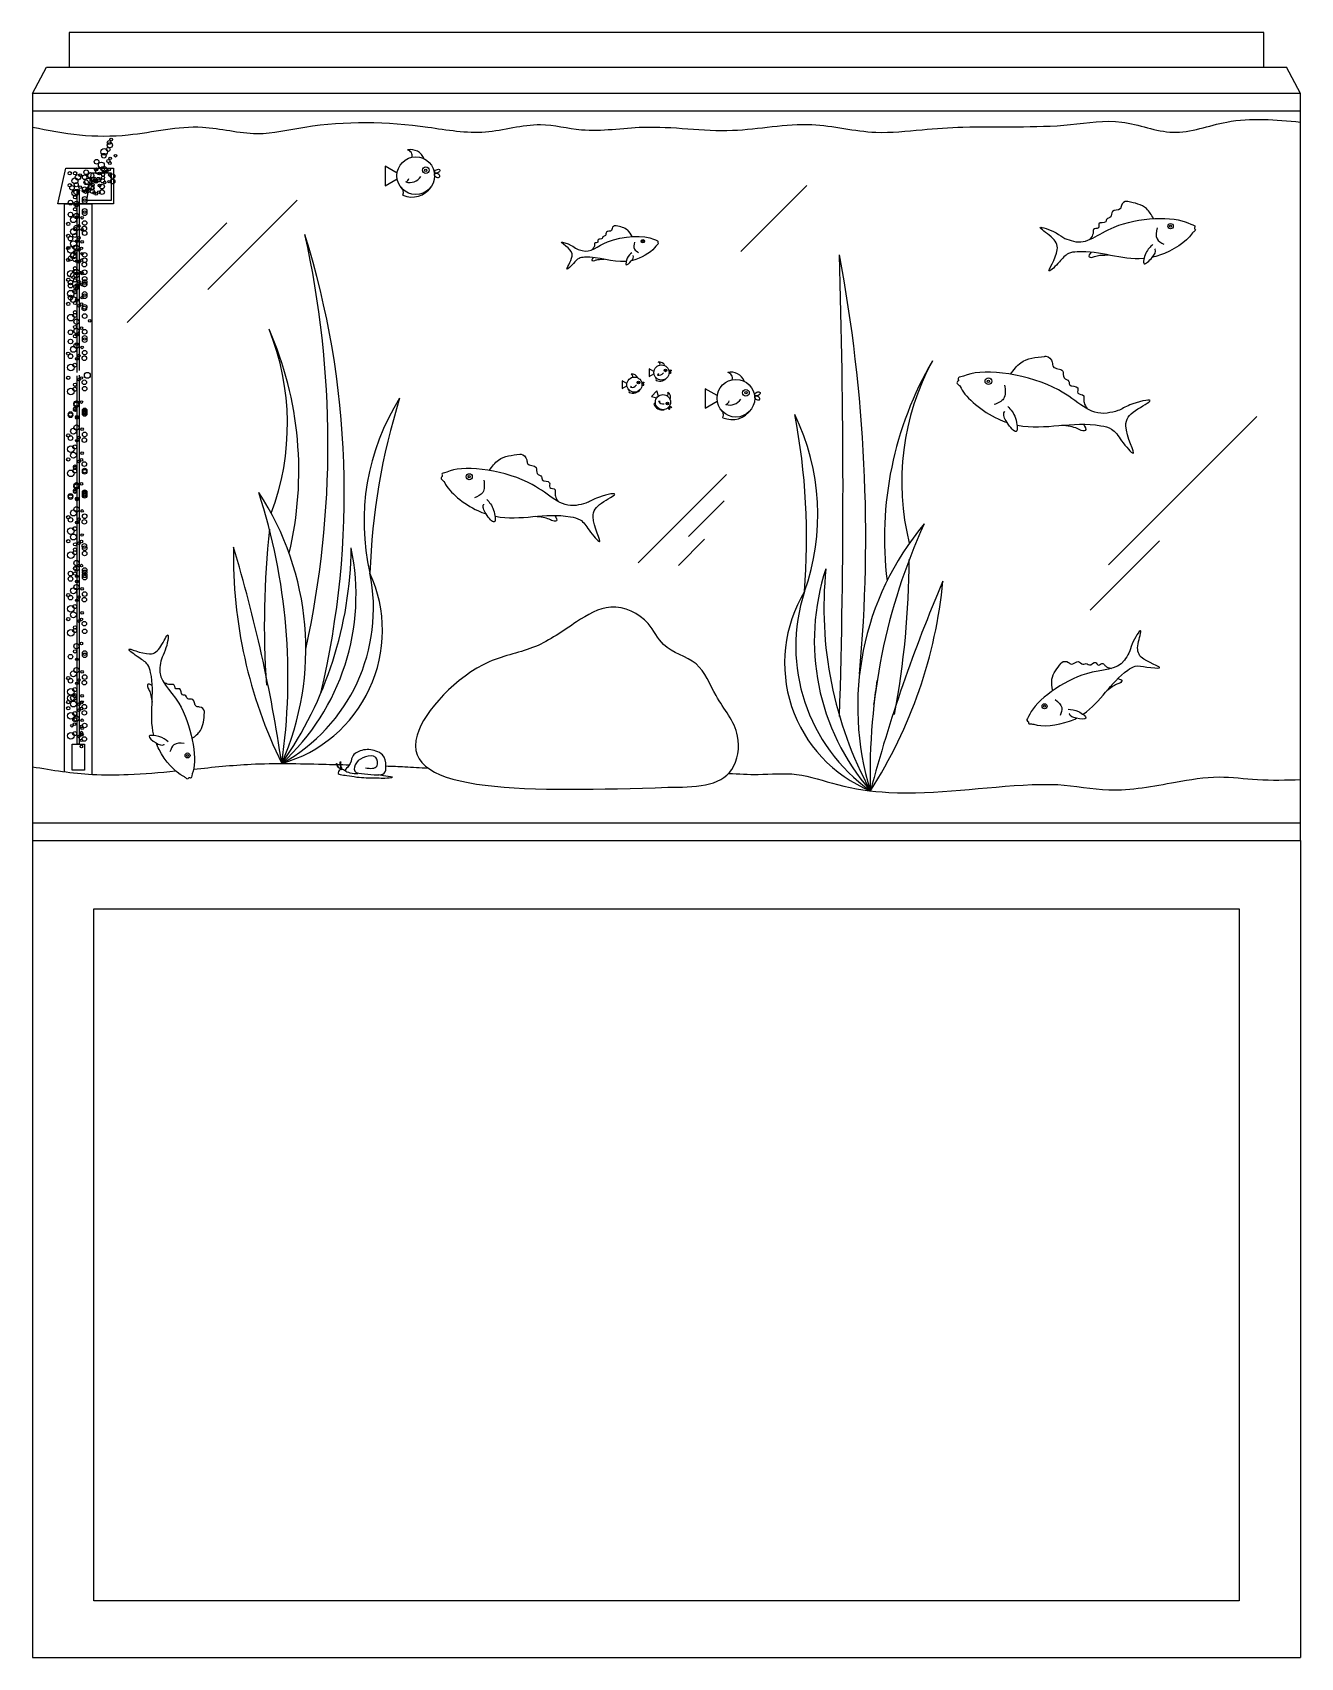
# Model space of a CAD drawing. Header units: millimetres. Extents: x -780.945 to -780.225, y 2628.878 to 2629.8.
import ezdxf

# ---------------------------------------------------------------- set-up
doc = ezdxf.new("R2010")
doc.units = ezdxf.units.MM
doc.header["$LTSCALE"] = 10
doc.layers.add('Móveis_diversos', color=2, linetype='Continuous')

msp = doc.modelspace()

# ---------------------------------------------------------------- linework, layer by layer
at = {"layer": 'Móveis_diversos'}
for p, q in [((-780.94543, 2629.7657), (-780.93754, 2629.78072)), ((-780.93754, 2629.78072), (-780.23331, 2629.78072)), ((-780.22543, 2629.7657), (-780.23331, 2629.78072)), ((-780.22543, 2629.7557), (-780.94543, 2629.7557)), ((-780.94543, 2629.3516), (-780.22543, 2629.3516)), ((-780.94543, 2629.3416), (-780.22543, 2629.3416)), ((-780.94543, 2629.3416), (-780.94543, 2628.87757)), ((-780.22543, 2629.3416), (-780.22543, 2628.87757)), ((-780.94543, 2628.87757), (-780.22543, 2628.87757))]:
    msp.add_line(p, q, dxfattribs=at)
at = {"layer": 'Móveis_diversos', "color": 1}
for p, q in [((-780.5432, 2629.67594), (-780.50569, 2629.71344)), ((-780.84588, 2629.6544), (-780.79519, 2629.70508)), ((-780.92723, 2629.7031), (-780.91165, 2629.7031)), ((-780.92723, 2629.38058), (-780.92723, 2629.7031)), ((-780.91165, 2629.7031), (-780.91165, 2629.6324)), ((-780.8917, 2629.63562), (-780.83511, 2629.69221)), ((-780.91165, 2629.6324), (-780.91165, 2629.37905)), ((-780.33448, 2629.49801), (-780.25023, 2629.58226)), ((-780.60147, 2629.49925), (-780.55133, 2629.54939)), ((-780.57297, 2629.51417), (-780.55265, 2629.53449)), ((-780.5787, 2629.49761), (-780.56376, 2629.51255)), ((-780.30558, 2629.51162), (-780.3449, 2629.4723))]:
    msp.add_line(p, q, dxfattribs=at)
at = {"layer": 'Móveis_diversos'}
for points in [[(-780.92454, 2629.78072), (-780.24631, 2629.78072), (-780.24631, 2629.80035), (-780.92454, 2629.80035)], [(-780.94543, 2629.3416), (-780.22543, 2629.3416), (-780.22543, 2629.7657), (-780.94543, 2629.7657)], [(-780.91055, 2629.30269), (-780.2603, 2629.30269), (-780.2603, 2628.90972), (-780.91055, 2628.90972)]]:
    msp.add_lwpolyline(points, close=True, dxfattribs=at)
at = {"layer": 'Móveis_diversos', "color": 1}
for points in [[(-780.93101, 2629.7031), (-780.92658, 2629.72328), (-780.89945, 2629.72328), (-780.89945, 2629.7031), (-780.93101, 2629.7031), (-780.93101, 2629.7031)], [(-780.7384, 2629.7205), (-780.74524, 2629.72445), (-780.74524, 2629.71334), (-780.73836, 2629.71731)], [(-780.92009, 2629.60725), (-780.92009, 2629.71108), (-780.91884, 2629.71108), (-780.91884, 2629.60846)], [(-780.91884, 2629.60577), (-780.91884, 2629.39631), (-780.92009, 2629.39631), (-780.92009, 2629.6053)], [(-780.60792, 2629.60098), (-780.61067, 2629.60257), (-780.61067, 2629.5981), (-780.60791, 2629.5997)], [(-780.59257, 2629.60783), (-780.59532, 2629.60942), (-780.59532, 2629.60496), (-780.59255, 2629.60655)], [(-780.59003, 2629.59383), (-780.59086, 2629.5969), (-780.59401, 2629.59374), (-780.59093, 2629.59292)], [(-780.55662, 2629.59413), (-780.56347, 2629.59808), (-780.56347, 2629.58696), (-780.55658, 2629.59094)]]:
    msp.add_lwpolyline(points, dxfattribs=at)
for points in [[(-780.91467, 2629.70508), (-780.9005, 2629.70508), (-780.9005, 2629.72052), (-780.91204, 2629.72052)], [(-780.92296, 2629.39631), (-780.91597, 2629.39631), (-780.91597, 2629.38146), (-780.92296, 2629.38146)]]:
    msp.add_lwpolyline(points, close=True, dxfattribs=at)
for centre, radius in [((-780.90471, 2629.73261), 0.00187), ((-780.9049, 2629.73038), 0.00131), ((-780.90246, 2629.73392), 0.00112), ((-780.90153, 2629.73636), 0.0015), ((-780.9019, 2629.73788), 0.00112), ((-780.90078, 2629.73964), 0.000748), ((-780.91496, 2629.72101), 0.00131), ((-780.90902, 2629.72695), 0.00131), ((-780.90932, 2629.72263), 0.000936), ((-780.90782, 2629.72163), 0.00187), ((-780.90633, 2629.72506), 0.00168), ((-780.90558, 2629.72294), 0.00112), ((-780.90464, 2629.7227), 0.0015), ((-780.90333, 2629.72151), 0.000748), ((-780.90228, 2629.72734), 0.000935), ((-780.90184, 2629.72245), 0.000749), ((-780.90146, 2629.72619), 0.000748), ((-780.90134, 2629.72889), 0.000748), ((-780.89835, 2629.73037), 0.000748), ((-780.72778, 2629.71904), 0.01071), ((-780.7221, 2629.72214), 0.00189), ((-780.7221, 2629.72214), 0.000679), ((-780.92431, 2629.72045), 0.000936), ((-780.92431, 2629.71365), 0.000936), ((-780.923, 2629.71216), 0.00131), ((-780.92132, 2629.71608), 0.00168), ((-780.92123, 2629.72041), 0.000935), ((-780.92057, 2629.71391), 0.00112), ((-780.91964, 2629.71814), 0.0015), ((-780.91833, 2629.71933), 0.000748), ((-780.91833, 2629.71253), 0.000748), ((-780.91581, 2629.71816), 0.00131), ((-780.91496, 2629.71528), 0.00131), ((-780.91376, 2629.7157), 0.00187), ((-780.91227, 2629.71913), 0.00168), ((-780.91227, 2629.71233), 0.00168), ((-780.91152, 2629.717), 0.00112), ((-780.91133, 2629.71377), 0.000935), ((-780.91133, 2629.71198), 0.000935), ((-780.91058, 2629.71676), 0.0015), ((-780.91051, 2629.71629), 0.000748), ((-780.90932, 2629.71584), 0.000936), ((-780.90927, 2629.71557), 0.000748), ((-780.90801, 2629.71671), 0.00131), ((-780.90778, 2629.71651), 0.000749), ((-780.9074, 2629.72025), 0.000748), ((-780.9074, 2629.71345), 0.000748), ((-780.90591, 2629.71283), 0.00131), ((-780.90558, 2629.71609), 0.00112), ((-780.90539, 2629.71971), 0.000935), ((-780.90539, 2629.71792), 0.000935), ((-780.90445, 2629.71522), 0.000748), ((-780.90184, 2629.71565), 0.000749), ((-780.90146, 2629.71939), 0.000748), ((-780.89996, 2629.71877), 0.00131), ((-780.89996, 2629.71567), 0.00131), ((-780.92385, 2629.70377), 0.00131), ((-780.92132, 2629.70923), 0.00168), ((-780.92123, 2629.70676), 0.000935), ((-780.92048, 2629.70975), 0.0015), ((-780.92048, 2629.70295), 0.0015), ((-780.91945, 2629.71066), 0.000748), ((-780.91645, 2629.71035), 0.000748), ((-780.91581, 2629.71137), 0.00131), ((-780.91581, 2629.70583), 0.00131), ((-780.91581, 2629.70452), 0.00131), ((-780.91526, 2629.7099), 0.000936), ((-780.91395, 2629.71078), 0.00131), ((-780.91152, 2629.71015), 0.00112), ((-780.9104, 2629.70928), 0.000748), ((-780.90927, 2629.70878), 0.000748), ((-780.90778, 2629.70971), 0.000749), ((-780.90591, 2629.70974), 0.00131), ((-780.92385, 2629.69697), 0.00131), ((-780.92217, 2629.69405), 0.00168), ((-780.92123, 2629.69996), 0.000935), ((-780.92048, 2629.6961), 0.0015), ((-780.9203, 2629.70227), 0.000748), ((-780.9203, 2629.69548), 0.000748), ((-780.9173, 2629.69517), 0.000748), ((-780.91581, 2629.69903), 0.00131), ((-780.91581, 2629.69772), 0.00131), ((-780.92516, 2629.69162), 0.000936), ((-780.92516, 2629.68482), 0.000936), ((-780.92217, 2629.68725), 0.00168), ((-780.92142, 2629.68507), 0.00112), ((-780.92123, 2629.68869), 0.000935), ((-780.92048, 2629.68931), 0.0015), ((-780.91917, 2629.69049), 0.000748), ((-780.9173, 2629.68837), 0.000748), ((-780.91599, 2629.689), 0.00131), ((-780.91581, 2629.69218), 0.00131), ((-780.91581, 2629.68645), 0.00131), ((-780.2992, 2629.69036), 0.00152), ((-780.2992, 2629.69036), 0.000546), ((-780.92516, 2629.67797), 0.000936), ((-780.92367, 2629.67697), 0.00187), ((-780.92385, 2629.68332), 0.00131), ((-780.92217, 2629.6804), 0.00168), ((-780.92142, 2629.67827), 0.00112), ((-780.92048, 2629.67803), 0.0015), ((-780.9203, 2629.68183), 0.000748), ((-780.91917, 2629.6837), 0.000748), ((-780.91917, 2629.67685), 0.000748), ((-780.91768, 2629.67778), 0.000749), ((-780.9173, 2629.68152), 0.000748), ((-780.59887, 2629.68181), 0.000949), ((-780.59887, 2629.68181), 0.000341), ((-780.92516, 2629.67117), 0.000936), ((-780.92385, 2629.67205), 0.00131), ((-780.92217, 2629.6736), 0.00168), ((-780.92142, 2629.67142), 0.00112), ((-780.92123, 2629.67504), 0.000935), ((-780.92123, 2629.67325), 0.000935), ((-780.92123, 2629.66645), 0.000935), ((-780.9203, 2629.67055), 0.000748), ((-780.91917, 2629.67005), 0.000748), ((-780.91768, 2629.67098), 0.000749), ((-780.9173, 2629.67472), 0.000748), ((-780.91599, 2629.66855), 0.00131), ((-780.91581, 2629.67411), 0.00131), ((-780.91581, 2629.67101), 0.00131), ((-780.92516, 2629.6599), 0.000936), ((-780.92367, 2629.66332), 0.00187), ((-780.92385, 2629.6584), 0.00131), ((-780.92385, 2629.65661), 0.00131), ((-780.92217, 2629.66233), 0.00168), ((-780.92142, 2629.66463), 0.00112), ((-780.92123, 2629.6596), 0.000935), ((-780.92048, 2629.66438), 0.0015), ((-780.92048, 2629.66259), 0.0015), ((-780.9203, 2629.6569), 0.000748), ((-780.91917, 2629.65877), 0.000748), ((-780.91768, 2629.66413), 0.000749), ((-780.91768, 2629.65733), 0.000749), ((-780.9173, 2629.66345), 0.000748), ((-780.91599, 2629.65728), 0.00131), ((-780.91581, 2629.66421), 0.00131), ((-780.91581, 2629.66046), 0.00131), ((-780.91581, 2629.65867), 0.00131), ((-780.91581, 2629.65736), 0.00131), ((-780.92367, 2629.65204), 0.00187), ((-780.92385, 2629.64981), 0.00131), ((-780.92217, 2629.64868), 0.00168), ((-780.92142, 2629.65335), 0.00112), ((-780.92123, 2629.6528), 0.000935), ((-780.92048, 2629.6558), 0.0015), ((-780.9203, 2629.65511), 0.000748), ((-780.9203, 2629.64832), 0.000748), ((-780.9173, 2629.6498), 0.000748), ((-780.91581, 2629.65187), 0.00131), ((-780.91581, 2629.65056), 0.00131), ((-780.92516, 2629.64625), 0.000936), ((-780.92367, 2629.6384), 0.00187), ((-780.92142, 2629.6397), 0.00112), ((-780.92123, 2629.64677), 0.000935), ((-780.92123, 2629.64153), 0.000935), ((-780.91917, 2629.64513), 0.000748), ((-780.91768, 2629.64606), 0.000749), ((-780.91599, 2629.64363), 0.00131), ((-780.91581, 2629.64453), 0.00131), ((-780.91581, 2629.63929), 0.00131), ((-780.92385, 2629.63013), 0.00131), ((-780.92123, 2629.63312), 0.000935), ((-780.92048, 2629.63612), 0.0015), ((-780.92048, 2629.63087), 0.0015), ((-780.91768, 2629.63241), 0.000749), ((-780.91581, 2629.63044), 0.00131), ((-780.91296, 2629.63658), 0.000748), ((-780.92385, 2629.62489), 0.00131), ((-780.92217, 2629.62041), 0.00168), ((-780.92123, 2629.62788), 0.000935), ((-780.92048, 2629.62247), 0.0015), ((-780.9203, 2629.62864), 0.000748), ((-780.9203, 2629.62339), 0.000748), ((-780.9173, 2629.62153), 0.000748), ((-780.91581, 2629.62695), 0.00131), ((-780.91581, 2629.62564), 0.00131), ((-780.92516, 2629.61798), 0.000936), ((-780.92367, 2629.61013), 0.00187), ((-780.92385, 2629.61649), 0.00131), ((-780.92142, 2629.61144), 0.00112), ((-780.9203, 2629.61499), 0.000748), ((-780.91917, 2629.61686), 0.000748), ((-780.91599, 2629.61536), 0.00131), ((-780.91581, 2629.61854), 0.00131), ((-780.5883, 2629.60725), 0.0043), ((-780.92516, 2629.60433), 0.000936), ((-780.91917, 2629.60321), 0.000748), ((-780.91768, 2629.60415), 0.000749), ((-780.91599, 2629.60171), 0.00131), ((-780.91427, 2629.60565), 0.00168), ((-780.60366, 2629.60039), 0.0043), ((-780.60138, 2629.60164), 0.000758), ((-780.58602, 2629.60849), 0.000758), ((-780.58602, 2629.60849), 0.000273), ((-780.54601, 2629.59267), 0.01071), ((-780.40266, 2629.60231), 0.0019), ((-780.40266, 2629.60231), 0.000683), ((-780.92367, 2629.59648), 0.00187), ((-780.92142, 2629.59779), 0.00112), ((-780.92123, 2629.60033), 0.000935), ((-780.91581, 2629.59808), 0.00131), ((-780.60138, 2629.60164), 0.000273), ((-780.58743, 2629.59041), 0.0043), ((-780.54032, 2629.59577), 0.00189), ((-780.54032, 2629.59577), 0.000679), ((-780.92385, 2629.58369), 0.00131), ((-780.92385, 2629.58298), 0.00131), ((-780.92123, 2629.58668), 0.000935), ((-780.92123, 2629.58597), 0.000935), ((-780.92048, 2629.58967), 0.0015), ((-780.92048, 2629.58896), 0.0015), ((-780.91768, 2629.5905), 0.000749), ((-780.91581, 2629.58574), 0.00131), ((-780.91581, 2629.58503), 0.00131), ((-780.91581, 2629.58443), 0.00131), ((-780.91581, 2629.58372), 0.00131), ((-780.58494, 2629.58968), 0.000758), ((-780.58494, 2629.58968), 0.000273), ((-780.92217, 2629.57396), 0.00168), ((-780.92048, 2629.57602), 0.0015), ((-780.9203, 2629.58219), 0.000748), ((-780.9203, 2629.58148), 0.000748), ((-780.9173, 2629.57509), 0.000748), ((-780.92516, 2629.57153), 0.000936), ((-780.92367, 2629.56368), 0.00187), ((-780.92385, 2629.57004), 0.00131), ((-780.92142, 2629.56499), 0.00112), ((-780.9203, 2629.56854), 0.000748), ((-780.91917, 2629.57041), 0.000748), ((-780.91599, 2629.56892), 0.00131), ((-780.91581, 2629.5721), 0.00131), ((-780.92516, 2629.55789), 0.000936), ((-780.92217, 2629.56032), 0.00168), ((-780.91917, 2629.55676), 0.000748), ((-780.91768, 2629.5577), 0.000749), ((-780.9173, 2629.56144), 0.000748), ((-780.91599, 2629.55527), 0.00131), ((-780.92367, 2629.55003), 0.00187), ((-780.92142, 2629.55134), 0.00112), ((-780.92123, 2629.55388), 0.000935), ((-780.92123, 2629.55317), 0.000935), ((-780.91581, 2629.55164), 0.00131), ((-780.91581, 2629.55092), 0.00131), ((-780.69744, 2629.54808), 0.00171), ((-780.69744, 2629.54808), 0.000615), ((-780.92385, 2629.53724), 0.00131), ((-780.92385, 2629.53653), 0.00131), ((-780.92123, 2629.54023), 0.000935), ((-780.92123, 2629.53952), 0.000935), ((-780.92048, 2629.54322), 0.0015), ((-780.92048, 2629.54251), 0.0015), ((-780.91768, 2629.54405), 0.000749), ((-780.91581, 2629.5393), 0.00131), ((-780.91581, 2629.53859), 0.00131), ((-780.91581, 2629.53799), 0.00131), ((-780.91581, 2629.53728), 0.00131), ((-780.92217, 2629.52752), 0.00168), ((-780.92048, 2629.52957), 0.0015), ((-780.9203, 2629.53574), 0.000748), ((-780.9203, 2629.53503), 0.000748), ((-780.9173, 2629.52864), 0.000748), ((-780.92516, 2629.52509), 0.000936), ((-780.92367, 2629.51724), 0.00187), ((-780.92385, 2629.52359), 0.00131), ((-780.92142, 2629.51854), 0.00112), ((-780.9203, 2629.5221), 0.000748), ((-780.91917, 2629.52397), 0.000748), ((-780.91599, 2629.52247), 0.00131), ((-780.91581, 2629.52565), 0.00131), ((-780.92516, 2629.51144), 0.000936), ((-780.92217, 2629.51387), 0.00168), ((-780.92123, 2629.5097), 0.000935), ((-780.91917, 2629.51032), 0.000748), ((-780.91768, 2629.51125), 0.000749), ((-780.9173, 2629.51499), 0.000748), ((-780.91599, 2629.50882), 0.00131), ((-780.92367, 2629.50359), 0.00187), ((-780.92142, 2629.5049), 0.00112), ((-780.92123, 2629.50672), 0.000935), ((-780.91581, 2629.50746), 0.00131), ((-780.91581, 2629.50448), 0.00131), ((-780.92385, 2629.49306), 0.00131), ((-780.92123, 2629.49605), 0.000935), ((-780.92123, 2629.49307), 0.000935), ((-780.92048, 2629.49904), 0.0015), ((-780.92048, 2629.49606), 0.0015), ((-780.9203, 2629.49156), 0.000748), ((-780.91768, 2629.4976), 0.000749), ((-780.91581, 2629.49512), 0.00131), ((-780.91581, 2629.49381), 0.00131), ((-780.91581, 2629.49214), 0.00131), ((-780.91581, 2629.49083), 0.00131), ((-780.92385, 2629.49008), 0.00131), ((-780.92217, 2629.48334), 0.00168), ((-780.92048, 2629.48539), 0.0015), ((-780.9203, 2629.48859), 0.000748), ((-780.9173, 2629.48446), 0.000748), ((-780.91581, 2629.48147), 0.00131), ((-780.92516, 2629.48091), 0.000936), ((-780.92367, 2629.47305), 0.00187), ((-780.92385, 2629.47941), 0.00131), ((-780.92142, 2629.47436), 0.00112), ((-780.9203, 2629.47792), 0.000748), ((-780.91917, 2629.47978), 0.000748), ((-780.91599, 2629.47829), 0.00131), ((-780.92516, 2629.46726), 0.000936), ((-780.92217, 2629.46969), 0.00168), ((-780.91917, 2629.46614), 0.000748), ((-780.91768, 2629.46707), 0.000749), ((-780.9173, 2629.47081), 0.000748), ((-780.91599, 2629.46464), 0.00131), ((-780.92367, 2629.45941), 0.00187), ((-780.92142, 2629.46071), 0.00112), ((-780.92123, 2629.46254), 0.000935), ((-780.91581, 2629.4603), 0.00131), ((-780.92385, 2629.4459), 0.00131), ((-780.92123, 2629.44889), 0.000935), ((-780.92048, 2629.45188), 0.0015), ((-780.91768, 2629.45342), 0.000749), ((-780.91581, 2629.44796), 0.00131), ((-780.91581, 2629.44665), 0.00131), ((-780.92217, 2629.43618), 0.00168), ((-780.92048, 2629.43824), 0.0015), ((-780.9203, 2629.44441), 0.000748), ((-780.9173, 2629.4373), 0.000748), ((-780.92516, 2629.43375), 0.000936), ((-780.92367, 2629.4259), 0.00187), ((-780.92385, 2629.43225), 0.00131), ((-780.92142, 2629.4272), 0.00112), ((-780.9203, 2629.43076), 0.000748), ((-780.91917, 2629.43263), 0.000748), ((-780.91599, 2629.43113), 0.00131), ((-780.91581, 2629.43431), 0.00131), ((-780.92516, 2629.4201), 0.000936), ((-780.92367, 2629.4224), 0.00187), ((-780.92217, 2629.42253), 0.00168), ((-780.92217, 2629.41904), 0.00168), ((-780.92142, 2629.42371), 0.00112), ((-780.91917, 2629.41898), 0.000748), ((-780.91768, 2629.41991), 0.000749), ((-780.9173, 2629.42365), 0.000748), ((-780.9173, 2629.42016), 0.000748), ((-780.91599, 2629.41748), 0.00131), ((-780.37076, 2629.41776), 0.00142), ((-780.37076, 2629.41776), 0.000512), ((-780.92516, 2629.41661), 0.000936), ((-780.92367, 2629.41225), 0.00187), ((-780.92142, 2629.41356), 0.00112), ((-780.92142, 2629.41006), 0.00112), ((-780.92151, 2629.40763), 0.000749), ((-780.92048, 2629.41073), 0.0015), ((-780.91917, 2629.41548), 0.000748), ((-780.91768, 2629.41642), 0.000749), ((-780.9173, 2629.40979), 0.000748), ((-780.91599, 2629.41399), 0.00131), ((-780.92367, 2629.40089), 0.00187), ((-780.92301, 2629.4067), 0.000748), ((-780.92142, 2629.4022), 0.00112), ((-780.91917, 2629.40064), 0.000748), ((-780.91768, 2629.40626), 0.000749), ((-780.91768, 2629.40277), 0.000749), ((-780.91768, 2629.40157), 0.000749), ((-780.91768, 2629.3984), 0.000749), ((-780.9173, 2629.40531), 0.000748), ((-780.9173, 2629.40182), 0.000748), ((-780.91599, 2629.39914), 0.00131), ((-780.91581, 2629.4068), 0.00131), ((-780.91768, 2629.39491), 0.000749), ((-780.85738, 2629.38979), 0.00142), ((-780.85738, 2629.38979), 0.000512)]:
    msp.add_circle(centre, radius, dxfattribs=at)
for centre, radius, start, end in [((-780.73064, 2629.72569), 0.00814, 21.38083, 102.77813), ((-780.73311, 2629.73036), 0.00333, 345.87777, 78.46609), ((-780.7313, 2629.72289), 0.00771, 253.77824, 325.59949), ((-780.73434, 2629.71806), 0.00272, 289.03579, 348.5325), ((-780.73897, 2629.70952), 0.00413, 338.22397, 53.95626), ((-780.72992, 2629.71978), 0.01289, 246.14935, 326.80929), ((-781.32375, 2629.56675), 0.5461, 347.67843, 12.56842), ((-781.2606, 2629.53894), 0.49221, 346.64009, 17.33377), ((-781.3389, 2629.51393), 0.86659, 354.83241, 10.65057), ((-784.79456, 2629.54158), 4.30936, 358.27676, 1.76205), ((-780.9448, 2629.57798), 0.14415, 339.43591, 21.93684), ((-780.99434, 2629.55135), 0.20014, 346.52663, 23.71221), ((-780.58945, 2629.60992), 0.00327, 21.38083, 102.77813), ((-780.59044, 2629.61179), 0.00134, 345.87777, 78.46609), ((-780.26154, 2629.51311), 0.20014, 149.75193, 186.93751), ((-780.30772, 2629.54521), 0.14415, 151.5273, 194.02823), ((-780.60481, 2629.60306), 0.00327, 21.38083, 102.77813), ((-780.6058, 2629.60494), 0.00134, 345.87777, 78.46609), ((-780.5928, 2629.60343), 0.00166, 338.22397, 53.95626), ((-780.58916, 2629.60755), 0.00518, 246.14935, 326.80929), ((-780.58972, 2629.60879), 0.0031, 253.77824, 325.59949), ((-780.59094, 2629.60685), 0.00109, 289.03579, 348.5325), ((-780.54887, 2629.59931), 0.00814, 21.38083, 102.77813), ((-780.55133, 2629.60399), 0.00333, 345.87777, 78.46609), ((-780.60815, 2629.59657), 0.00166, 338.22397, 53.95626), ((-780.60452, 2629.60069), 0.00518, 246.14935, 326.80929), ((-780.60507, 2629.60194), 0.0031, 253.77824, 325.59949), ((-780.6063, 2629.6), 0.00109, 289.03579, 348.5325), ((-780.58574, 2629.59514), 0.00134, 300.94865, 33.53698), ((-780.58636, 2629.59311), 0.00327, 336.45172, 57.84901), ((-780.62691, 2629.52282), 0.1303, 147.6157, 193.0805), ((-780.38091, 2629.48098), 0.37313, 162.59271, 178.10348), ((-780.59331, 2629.59088), 0.00166, 293.29485, 9.02714), ((-780.58783, 2629.59123), 0.00518, 201.22023, 281.88017), ((-780.58957, 2629.59199), 0.00109, 244.10667, 303.60339), ((-780.58734, 2629.5925), 0.0031, 208.84913, 280.67038), ((-780.55719, 2629.58315), 0.00413, 338.22397, 53.95626), ((-780.54814, 2629.59341), 0.01289, 246.14935, 326.80929), ((-780.54952, 2629.59652), 0.00771, 253.77824, 325.59949), ((-780.55256, 2629.59169), 0.00272, 289.03579, 348.5325), ((-780.87899, 2629.51303), 0.37313, 355.36066, 10.87143), ((-780.62983, 2629.52659), 0.1303, 340.38364, 25.84845), ((-781.14043, 2629.43418), 0.34008, 351.72254, 17.99089), ((-780.95173, 2629.45022), 0.16149, 336.2681, 33.44533), ((-780.31538, 2629.41749), 0.16149, 140.01881, 197.19605), ((-780.12973, 2629.38008), 0.34008, 155.47325, 181.7416), ((-780.31025, 2629.46438), 0.50354, 173.85744, 183.94436), ((-780.56484, 2629.503), 0.26648, 178.89898, 206.22989), ((-781.66931, 2629.25684), 0.87489, 8.43784, 16.69104), ((-780.98184, 2629.5101), 0.2174, 324.94102, 359.34532), ((-780.89165, 2629.48104), 0.12993, 312.4848, 11.80154), ((-780.95108, 2629.50458), 0.50354, 349.51978, 359.6067), ((-780.82518, 2629.46073), 0.07845, 285.75001, 24.55538), ((-780.85242, 2629.47334), 0.1006, 298.84433, 11.46106), ((-780.37157, 2629.45496), 0.12993, 161.6626, 220.97934), ((-780.27865, 2629.47356), 0.2174, 174.11882, 208.52312), ((-780.43991, 2629.44234), 0.07845, 148.90876, 247.71413), ((-780.41141, 2629.45177), 0.1006, 162.00308, 234.61981), ((-779.62448, 2629.1437), 0.87489, 156.77311, 165.0263), ((-780.69374, 2629.51397), 0.26648, 327.23425, 354.56516), ((-781.42827, 2629.5555), 0.97034, 351.90067, 352.71214)]:
    msp.add_arc(centre, radius, start, end, dxfattribs=at)
for centre, major_axis in [((-780.7156, 2629.72155), (-0.00152, -0.0007)), ((-780.58341, 2629.60825), (-0.000609, -0.000283)), ((-780.59877, 2629.6014), (-0.000609, -0.000283)), ((-780.53382, 2629.59517), (-0.00152, -0.0007)), ((-780.58326, 2629.58767), (-0.000631, 0.00023))]:
    msp.add_ellipse(centre, major_axis=major_axis, ratio=0.572693, dxfattribs=at)
at = {"layer": 'Móveis_diversos', "color": 1, "extrusion": (0, 0, -1)}
for centre, major_axis in [((-780.71573, 2629.71915), (-0.00154, 0.00066)), ((-780.58346, 2629.60729), (-0.000618, 0.000264)), ((-780.59882, 2629.60044), (-0.000618, 0.000264)), ((-780.53395, 2629.59278), (-0.00154, 0.00066)), ((-780.58397, 2629.58702), (-0.000251, 0.000623))]:
    msp.add_ellipse(centre, major_axis=major_axis, ratio=0.572693, dxfattribs=at)
at = {"layer": 'Móveis_diversos', "color": 1}
for points in [[(-780.94543, 2629.74661), (-780.91868, 2629.74225), (-780.89106, 2629.74225), (-780.8489, 2629.74661), (-780.81792, 2629.74301), (-780.79074, 2629.74661), (-780.72095, 2629.74661), (-780.68829, 2629.74391), (-780.65698, 2629.74806), (-780.63372, 2629.74515), (-780.59882, 2629.74661), (-780.54793, 2629.7448), (-780.50286, 2629.74806), (-780.46651, 2629.7437), (-780.44034, 2629.74515), (-780.41708, 2629.74661), (-780.35602, 2629.74806), (-780.32694, 2629.74951), (-780.29786, 2629.7437), (-780.26733, 2629.74951), (-780.22543, 2629.74951)], [(-780.32339, 2629.70436), (-780.32398, 2629.70447), (-780.32713, 2629.70203), (-780.32775, 2629.70016), (-780.33226, 2629.69861), (-780.3332, 2629.69565), (-780.33553, 2629.69425), (-780.336, 2629.69285), (-780.33989, 2629.69176), (-780.3402, 2629.68943), (-780.343, 2629.6885), (-780.34316, 2629.68725), (-780.34347, 2629.68539), (-780.34519, 2629.68275)], [(-780.30891, 2629.6946), (-780.31296, 2629.70032), (-780.32339, 2629.70436)], [(-780.61399, 2629.69056), (-780.61436, 2629.69063), (-780.61632, 2629.68911), (-780.61671, 2629.68794), (-780.61954, 2629.68697), (-780.62012, 2629.68512), (-780.62158, 2629.68424), (-780.62187, 2629.68337), (-780.6243, 2629.68269), (-780.6245, 2629.68123), (-780.62625, 2629.68065), (-780.62635, 2629.67987), (-780.62654, 2629.6787), (-780.62761, 2629.67706)], [(-780.60494, 2629.68446), (-780.60747, 2629.68804), (-780.61399, 2629.69056)], [(-780.30673, 2629.68943), (-780.30689, 2629.68321), (-780.303, 2629.6801)], [(-780.60358, 2629.68123), (-780.60368, 2629.67734), (-780.60124, 2629.6754)], [(-780.62703, 2629.67259), (-780.62774, 2629.67092), (-780.62705, 2629.67075), (-780.62543, 2629.67118), (-780.62343, 2629.67151), (-780.6209, 2629.67161)], [(-780.34425, 2629.6756), (-780.34539, 2629.67293), (-780.34428, 2629.67267), (-780.3417, 2629.67335), (-780.33849, 2629.67388), (-780.33444, 2629.67404)], [(-780.39002, 2629.60627), (-780.38423, 2629.61283), (-780.37072, 2629.61645)], [(-780.37072, 2629.61645), (-780.36997, 2629.6165), (-780.36639, 2629.61305), (-780.36587, 2629.61064), (-780.36047, 2629.6081), (-780.35971, 2629.6043), (-780.35699, 2629.60225), (-780.3566, 2629.60044), (-780.35191, 2629.59857), (-780.35184, 2629.59562), (-780.34848, 2629.59409), (-780.34846, 2629.59252), (-780.34832, 2629.59016), (-780.34655, 2629.58665)], [(-780.39343, 2629.60014), (-780.39408, 2629.59238), (-780.39933, 2629.58904)], [(-780.34868, 2629.5779), (-780.34762, 2629.57442), (-780.34903, 2629.57424), (-780.35215, 2629.57544), (-780.35607, 2629.57653), (-780.36108, 2629.57727)], [(-780.68607, 2629.55164), (-780.68085, 2629.55755), (-780.66869, 2629.56081)], [(-780.66869, 2629.56081), (-780.66802, 2629.56085), (-780.6648, 2629.55774), (-780.66433, 2629.55558), (-780.65947, 2629.55329), (-780.65878, 2629.54987), (-780.65634, 2629.54802), (-780.65599, 2629.5464), (-780.65177, 2629.54471), (-780.6517, 2629.54206), (-780.64868, 2629.54068), (-780.64866, 2629.53927), (-780.64854, 2629.53714), (-780.64694, 2629.53399)], [(-780.68914, 2629.54613), (-780.68972, 2629.53915), (-780.69445, 2629.53614)], [(-780.64886, 2629.52611), (-780.6479, 2629.52298), (-780.64917, 2629.52282), (-780.65198, 2629.5239), (-780.65551, 2629.52487), (-780.66001, 2629.52555)], [(-780.58475, 2629.37172), (-780.72708, 2629.40134), (-780.68606, 2629.44296), (-780.65989, 2629.45168), (-780.63651, 2629.46564), (-780.61704, 2629.47398), (-780.59591, 2629.46476), (-780.58709, 2629.45276), (-780.56866, 2629.44179), (-780.55729, 2629.42377), (-780.54503, 2629.40083), (-780.54827, 2629.38184), (-780.58475, 2629.37172)], [(-780.36615, 2629.42656), (-780.36655, 2629.43311), (-780.36131, 2629.44219)], [(-780.36131, 2629.44219), (-780.36094, 2629.44262), (-780.3572, 2629.44268), (-780.35565, 2629.44168), (-780.35144, 2629.4432), (-780.34902, 2629.44159), (-780.34649, 2629.44193), (-780.34533, 2629.44119), (-780.34185, 2629.44268), (-780.34025, 2629.44115), (-780.33765, 2629.44212), (-780.33681, 2629.4413), (-780.33549, 2629.44012), (-780.33268, 2629.4392)], [(-780.87743, 2629.42945), (-780.88007, 2629.43013), (-780.88016, 2629.42906), (-780.87916, 2629.42677), (-780.87822, 2629.42387), (-780.8775, 2629.42014)], [(-780.84783, 2629.41419), (-780.84781, 2629.41475), (-780.85052, 2629.41732), (-780.85234, 2629.41763), (-780.85442, 2629.42159), (-780.85729, 2629.42204), (-780.85892, 2629.42401), (-780.86028, 2629.42424), (-780.86184, 2629.42769), (-780.86405, 2629.42765), (-780.86531, 2629.43012), (-780.86648, 2629.43009), (-780.86826, 2629.43011), (-780.87094, 2629.43133)], [(-780.32917, 2629.43343), (-780.32677, 2629.43214), (-780.32742, 2629.4313), (-780.32971, 2629.43028), (-780.33237, 2629.42878), (-780.33542, 2629.42652)], [(-780.36471, 2629.4215), (-780.36094, 2629.41704), (-780.36196, 2629.41248)], [(-780.85483, 2629.39939), (-780.8501, 2629.40395), (-780.84783, 2629.41419)], [(-780.85931, 2629.39664), (-780.8651, 2629.3959), (-780.86743, 2629.39185)], [(-780.75639, 2629.38273), (-780.74979, 2629.38389), (-780.75056, 2629.38868), (-780.75639, 2629.38894), (-780.76145, 2629.38571), (-780.76248, 2629.38092), (-780.75691, 2629.37936), (-780.74966, 2629.37884), (-780.74577, 2629.37975), (-780.74473, 2629.38389), (-780.74668, 2629.39011), (-780.75043, 2629.39231), (-780.75847, 2629.3927), (-780.76378, 2629.38907), (-780.76572, 2629.38402), (-780.76779, 2629.3813), (-780.7652, 2629.38001), (-780.76067, 2629.37949)], [(-780.77012, 2629.38177), (-780.77219, 2629.38369), (-780.77271, 2629.38505), (-780.77275, 2629.38516), (-780.77278, 2629.38527), (-780.77265, 2629.38533), (-780.77249, 2629.38525), (-780.77256, 2629.38513), (-780.77251, 2629.3848), (-780.77199, 2629.38362), (-780.77092, 2629.3825), (-780.77, 2629.3818)]]:
    msp.add_spline(points, degree=3, dxfattribs=at)
for points, knots in [([(-780.31452, 2629.67195), (-780.32752, 2629.67094), (-780.34045, 2629.67739), (-780.35822, 2629.67516), (-780.36177, 2629.67022), (-780.37232, 2629.66033), (-780.36091, 2629.67677), (-780.36582, 2629.68409), (-780.37769, 2629.69183), (-780.36416, 2629.68725), (-780.35979, 2629.68333), (-780.35603, 2629.68227), (-780.35441, 2629.68182), (-780.34654, 2629.67965), (-780.33237, 2629.69496), (-780.29701, 2629.69621), (-780.28937, 2629.69222)], [14.820148, 14.820148, 14.820148, 14.820148, 20.397351, 21.138693, 22.164852, 23.299444, 25.181627, 26.390016, 27.564883, 28.943611, 29.814634, 30.552293, 30.552293, 30.552293, 34.130346, 39.242209, 39.242209, 39.242209, 39.242209]), ([(-780.60845, 2629.6703), (-780.61657, 2629.66967), (-780.62465, 2629.6737), (-780.63576, 2629.67231), (-780.63798, 2629.66922), (-780.64457, 2629.66304), (-780.63744, 2629.67332), (-780.64051, 2629.67789), (-780.64793, 2629.68273), (-780.63947, 2629.67987), (-780.63674, 2629.67742), (-780.63439, 2629.67675), (-780.63337, 2629.67647), (-780.62846, 2629.67512), (-780.6196, 2629.68468), (-780.5975, 2629.68547), (-780.59273, 2629.68297)], [14.820148, 14.820148, 14.820148, 14.820148, 20.397351, 21.138693, 22.164852, 23.299444, 25.181627, 26.390016, 27.564883, 28.943611, 29.814634, 30.552293, 30.552293, 30.552293, 34.130346, 39.242209, 39.242209, 39.242209, 39.242209]), ([(-780.28726, 2629.68592), (-780.28984, 2629.68165), (-780.29954, 2629.67531), (-780.30827, 2629.67294), (-780.30966, 2629.67264)], [41.122576, 41.122576, 41.122576, 41.122576, 44.110029, 44.689353, 44.689353, 44.689353, 44.689353]), ([(-780.28937, 2629.69222), (-780.28688, 2629.69106), (-780.28458, 2629.69063), (-780.28618, 2629.68917), (-780.28472, 2629.68837), (-780.28576, 2629.68727), (-780.28644, 2629.68695), (-780.28726, 2629.68592)], [0.0189995, 0.0189995, 0.0189995, 0.0189995, 0.2545067, 0.5017708, 0.6473323, 0.8112419, 0.9885862, 0.9885862, 0.9885862, 0.9885862]), ([(-780.59141, 2629.67903), (-780.59302, 2629.67637), (-780.59908, 2629.67241), (-780.60454, 2629.67092), (-780.60541, 2629.67074)], [41.122576, 41.122576, 41.122576, 41.122576, 44.110029, 44.689353, 44.689353, 44.689353, 44.689353]), ([(-780.59273, 2629.68297), (-780.59117, 2629.68225), (-780.58973, 2629.68198), (-780.59073, 2629.68107), (-780.58982, 2629.68057), (-780.59047, 2629.67988), (-780.5909, 2629.67968), (-780.59141, 2629.67903)], [0.0189995, 0.0189995, 0.0189995, 0.0189995, 0.2545067, 0.5017708, 0.6473323, 0.8112419, 0.9885862, 0.9885862, 0.9885862, 0.9885862]), ([(-780.30922, 2629.67994), (-780.3107, 2629.67865), (-780.31355, 2629.67615), (-780.31567, 2629.66645), (-780.30945, 2629.67242), (-780.30723, 2629.67606), (-780.30805, 2629.67742), (-780.30809, 2629.67748)], [0, 0, 0, 0, 0.937282, 1.81155, 2.657246, 3.380434, 3.41372, 3.41372, 3.41372, 3.41372]), ([(-780.60514, 2629.6753), (-780.60606, 2629.67449), (-780.60784, 2629.67293), (-780.60916, 2629.66687), (-780.60528, 2629.6706), (-780.60389, 2629.67287), (-780.6044, 2629.67372), (-780.60443, 2629.67376)], [0, 0, 0, 0, 0.937282, 1.81155, 2.657246, 3.380434, 3.41372, 3.41372, 3.41372, 3.41372]), ([(-780.41463, 2629.60595), (-780.41788, 2629.60484), (-780.42081, 2629.60462), (-780.41901, 2629.60258), (-780.42093, 2629.60179), (-780.41979, 2629.60029), (-780.41898, 2629.5998), (-780.4181, 2629.5984)], [0.0189995, 0.0189995, 0.0189995, 0.0189995, 0.2545067, 0.5017708, 0.6473323, 0.8112419, 0.9885862, 0.9885862, 0.9885862, 0.9885862]), ([(-780.38611, 2629.57736), (-780.37009, 2629.57436), (-780.35315, 2629.58062), (-780.33138, 2629.57546), (-780.32762, 2629.56884), (-780.31585, 2629.55513), (-780.32781, 2629.5771), (-780.32072, 2629.58553), (-780.30493, 2629.59355), (-780.32236, 2629.58969), (-780.32832, 2629.5854), (-780.33314, 2629.58459), (-780.33522, 2629.58425), (-780.34529, 2629.58262), (-780.36083, 2629.60355), (-780.4046, 2629.60987), (-780.41463, 2629.60595)], [14.820148, 14.820148, 14.820148, 14.820148, 20.397351, 21.138693, 22.164852, 23.299444, 25.181627, 26.390016, 27.564883, 28.943611, 29.814634, 30.552293, 30.552293, 30.552293, 34.130346, 39.242209, 39.242209, 39.242209, 39.242209]), ([(-780.4181, 2629.5984), (-780.41547, 2629.59274), (-780.40428, 2629.58356), (-780.39375, 2629.57944), (-780.39205, 2629.57888)], [41.122576, 41.122576, 41.122576, 41.122576, 44.110029, 44.689353, 44.689353, 44.689353, 44.689353]), ([(-780.39162, 2629.58801), (-780.38996, 2629.58621), (-780.38675, 2629.58272), (-780.38543, 2629.57037), (-780.39235, 2629.57864), (-780.39462, 2629.58345), (-780.39342, 2629.58503), (-780.39336, 2629.5851)], [0, 0, 0, 0, 0.937282, 1.81155, 2.657246, 3.380434, 3.41372, 3.41372, 3.41372, 3.41372]), ([(-780.70822, 2629.55135), (-780.71114, 2629.55036), (-780.71377, 2629.55016), (-780.71215, 2629.54833), (-780.71388, 2629.54761), (-780.71286, 2629.54626), (-780.71213, 2629.54582), (-780.71134, 2629.54456)], [0.0189995, 0.0189995, 0.0189995, 0.0189995, 0.2545067, 0.5017708, 0.6473323, 0.8112419, 0.9885862, 0.9885862, 0.9885862, 0.9885862]), ([(-780.68255, 2629.52563), (-780.66813, 2629.52292), (-780.65288, 2629.52856), (-780.63329, 2629.52391), (-780.62991, 2629.51796), (-780.61931, 2629.50562), (-780.63007, 2629.52539), (-780.6237, 2629.53298), (-780.60948, 2629.5402), (-780.62517, 2629.53672), (-780.63054, 2629.53286), (-780.63487, 2629.53213), (-780.63674, 2629.53183), (-780.64581, 2629.53036), (-780.6598, 2629.5492), (-780.69918, 2629.55489), (-780.70822, 2629.55135)], [14.820148, 14.820148, 14.820148, 14.820148, 20.397351, 21.138693, 22.164852, 23.299444, 25.181627, 26.390016, 27.564883, 28.943611, 29.814634, 30.552293, 30.552293, 30.552293, 34.130346, 39.242209, 39.242209, 39.242209, 39.242209]), ([(-780.71134, 2629.54456), (-780.70897, 2629.53947), (-780.6989, 2629.53121), (-780.68942, 2629.52749), (-780.68789, 2629.52699)], [41.122576, 41.122576, 41.122576, 41.122576, 44.110029, 44.689353, 44.689353, 44.689353, 44.689353]), ([(-780.6875, 2629.53521), (-780.68601, 2629.53359), (-780.68312, 2629.53045), (-780.68193, 2629.51934), (-780.68816, 2629.52678), (-780.69021, 2629.53111), (-780.68912, 2629.53253), (-780.68907, 2629.53259)], [0, 0, 0, 0, 0.937282, 1.81155, 2.657246, 3.380434, 3.41372, 3.41372, 3.41372, 3.41372]), ([(-780.87662, 2629.40138), (-780.87939, 2629.41328), (-780.87525, 2629.42618), (-780.87982, 2629.44233), (-780.8849, 2629.44493), (-780.89556, 2629.4533), (-780.87871, 2629.44506), (-780.87262, 2629.45064), (-780.86713, 2629.46274), (-780.86946, 2629.44955), (-780.87247, 2629.44494), (-780.87292, 2629.44131), (-780.87311, 2629.43974), (-780.87401, 2629.43214), (-780.85782, 2629.42117), (-780.85165, 2629.38859), (-780.85427, 2629.38094)], [14.820148, 14.820148, 14.820148, 14.820148, 20.397351, 21.138693, 22.164852, 23.299444, 25.181627, 26.390016, 27.564883, 28.943611, 29.814634, 30.552293, 30.552293, 30.552293, 34.130346, 39.242209, 39.242209, 39.242209, 39.242209]), ([(-780.34875, 2629.41329), (-780.33866, 2629.42019), (-780.33299, 2629.4325), (-780.3187, 2629.4413), (-780.3132, 2629.43978), (-780.29969, 2629.43875), (-780.31768, 2629.44407), (-780.31839, 2629.4523), (-780.31426, 2629.46492), (-780.32146, 2629.45363), (-780.32235, 2629.4482), (-780.32448, 2629.44521), (-780.3254, 2629.44393), (-780.32988, 2629.43773), (-780.34922, 2629.44059), (-780.37579, 2629.42074), (-780.37903, 2629.41334)], [14.820148, 14.820148, 14.820148, 14.820148, 20.397351, 21.138693, 22.164852, 23.299444, 25.181627, 26.390016, 27.564883, 28.943611, 29.814634, 30.552293, 30.552293, 30.552293, 34.130346, 39.242209, 39.242209, 39.242209, 39.242209]), ([(-780.37903, 2629.41334), (-780.38017, 2629.41103), (-780.38161, 2629.40936), (-780.37957, 2629.40924), (-780.38017, 2629.4078), (-780.37877, 2629.4076), (-780.37808, 2629.40777), (-780.37687, 2629.4075)], [0.0189995, 0.0189995, 0.0189995, 0.0189995, 0.2545067, 0.5017708, 0.6473323, 0.8112419, 0.9885862, 0.9885862, 0.9885862, 0.9885862]), ([(-780.37687, 2629.4075), (-780.37248, 2629.40589), (-780.36167, 2629.40696), (-780.3539, 2629.41035), (-780.35271, 2629.41095)], [41.122576, 41.122576, 41.122576, 41.122576, 44.110029, 44.689353, 44.689353, 44.689353, 44.689353]), ([(-780.35731, 2629.41603), (-780.35548, 2629.41595), (-780.35193, 2629.4158), (-780.34468, 2629.40995), (-780.35274, 2629.41067), (-780.35649, 2629.41202), (-780.35669, 2629.41349), (-780.3567, 2629.41356)], [0, 0, 0, 0, 0.937282, 1.81155, 2.657246, 3.380434, 3.41372, 3.41372, 3.41372, 3.41372]), ([(-780.86846, 2629.3976), (-780.86986, 2629.39879), (-780.87258, 2629.40107), (-780.88188, 2629.40166), (-780.87546, 2629.39675), (-780.87177, 2629.3952), (-780.87063, 2629.39615), (-780.87058, 2629.3962)], [0, 0, 0, 0, 0.937282, 1.81155, 2.657246, 3.380434, 3.41372, 3.41372, 3.41372, 3.41372]), ([(-780.85981, 2629.37809), (-780.86414, 2629.37988), (-780.87138, 2629.38797), (-780.87481, 2629.39572), (-780.87528, 2629.39698)], [41.122576, 41.122576, 41.122576, 41.122576, 44.110029, 44.689353, 44.689353, 44.689353, 44.689353]), ([(-780.94543, 2629.3834), (-780.93412, 2629.38152), (-780.91611, 2629.37854), (-780.88883, 2629.37886), (-780.87311, 2629.38014), (-780.86416, 2629.381)], [0, 0, 0, 0, 3.428913, 5.464415, 8.161689, 8.161689, 8.161689, 8.161689]), ([(-780.85427, 2629.38094), (-780.85499, 2629.37847), (-780.85506, 2629.37627), (-780.85665, 2629.37755), (-780.85718, 2629.37609), (-780.85834, 2629.37689), (-780.85874, 2629.37748), (-780.85981, 2629.37809)], [0.0189995, 0.0189995, 0.0189995, 0.0189995, 0.2545067, 0.5017708, 0.6473323, 0.8112419, 0.9885862, 0.9885862, 0.9885862, 0.9885862]), ([(-780.85396, 2629.38202), (-780.84307, 2629.38314), (-780.81868, 2629.38578), (-780.78907, 2629.38503), (-780.77044, 2629.38462), (-780.76539, 2629.3845)], [9.186545, 9.186545, 9.186545, 9.186545, 12.467452, 16.538422, 18.055656, 18.055656, 18.055656, 18.055656]), ([(-780.7703, 2629.38189), (-780.77046, 2629.38185), (-780.77137, 2629.38148), (-780.77253, 2629.37951), (-780.76973, 2629.37862), (-780.76639, 2629.37857), (-780.76136, 2629.37738), (-780.75531, 2629.37709), (-780.74912, 2629.3771), (-780.74506, 2629.37687), (-780.73903, 2629.37747), (-780.74551, 2629.37803), (-780.74768, 2629.37858), (-780.74876, 2629.37886)], [0.276726, 0.276726, 0.276726, 0.276726, 0.328243, 0.571501, 0.687347, 1.079451, 1.643892, 2.189392, 2.927994, 3.381443, 3.68193, 4.075954, 4.47389, 4.47389, 4.47389, 4.47389]), ([(-780.7697, 2629.38192), (-780.77018, 2629.38276), (-780.77091, 2629.38403), (-780.77076, 2629.38557), (-780.77063, 2629.3861), (-780.77065, 2629.38625), (-780.77046, 2629.38624), (-780.77032, 2629.38607), (-780.77059, 2629.38598), (-780.77056, 2629.38531), (-780.77073, 2629.38432), (-780.77018, 2629.38303), (-780.76976, 2629.38224), (-780.76958, 2629.38191)], [0.0007608, 0.0007608, 0.0007608, 0.0007608, 0.2832634, 0.4284746, 0.440654, 0.4512586, 0.4662322, 0.4835009, 0.4970153, 0.5308875, 0.6590585, 0.8142456, 0.9291715, 0.9291715, 0.9291715, 0.9291715]), ([(-780.74473, 2629.38387), (-780.74117, 2629.38373), (-780.7332, 2629.38338), (-780.72523, 2629.38291), (-780.72083, 2629.38263)], [20.122148, 20.122148, 20.122148, 20.122148, 21.193227, 22.516348, 22.516348, 22.516348, 22.516348]), ([(-780.55, 2629.37965), (-780.54448, 2629.37929), (-780.53169, 2629.37856), (-780.51065, 2629.3807), (-780.48675, 2629.37179), (-780.44193, 2629.36572), (-780.40018, 2629.37296), (-780.35837, 2629.37367), (-780.33129, 2629.36799), (-780.30075, 2629.37404), (-780.27272, 2629.37878), (-780.24902, 2629.37542), (-780.23358, 2629.37588), (-780.22543, 2629.37613)], [39.613978, 39.613978, 39.613978, 39.613978, 41.273654, 43.454558, 45.852316, 48.792635, 56.946269, 58.400169, 61.322487, 65.127735, 67.616427, 69.802165, 72.2476, 72.2476, 72.2476, 72.2476])]:
    msp.add_open_spline(points, degree=3, knots=knots, dxfattribs=at)
msp.add_open_spline([(-780.76757, 2629.38096), (-780.76845, 2629.3815), (-780.76933, 2629.38204), (-780.77016, 2629.38192)], degree=3, dxfattribs=at)

doc.saveas('drawing.dxf')
